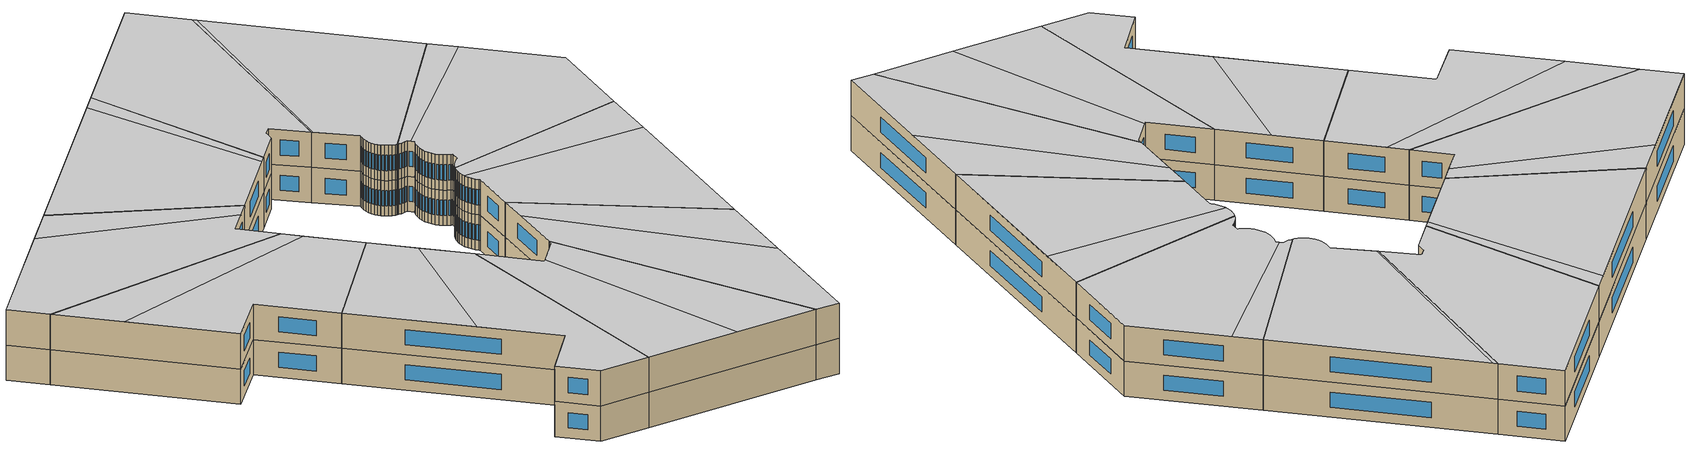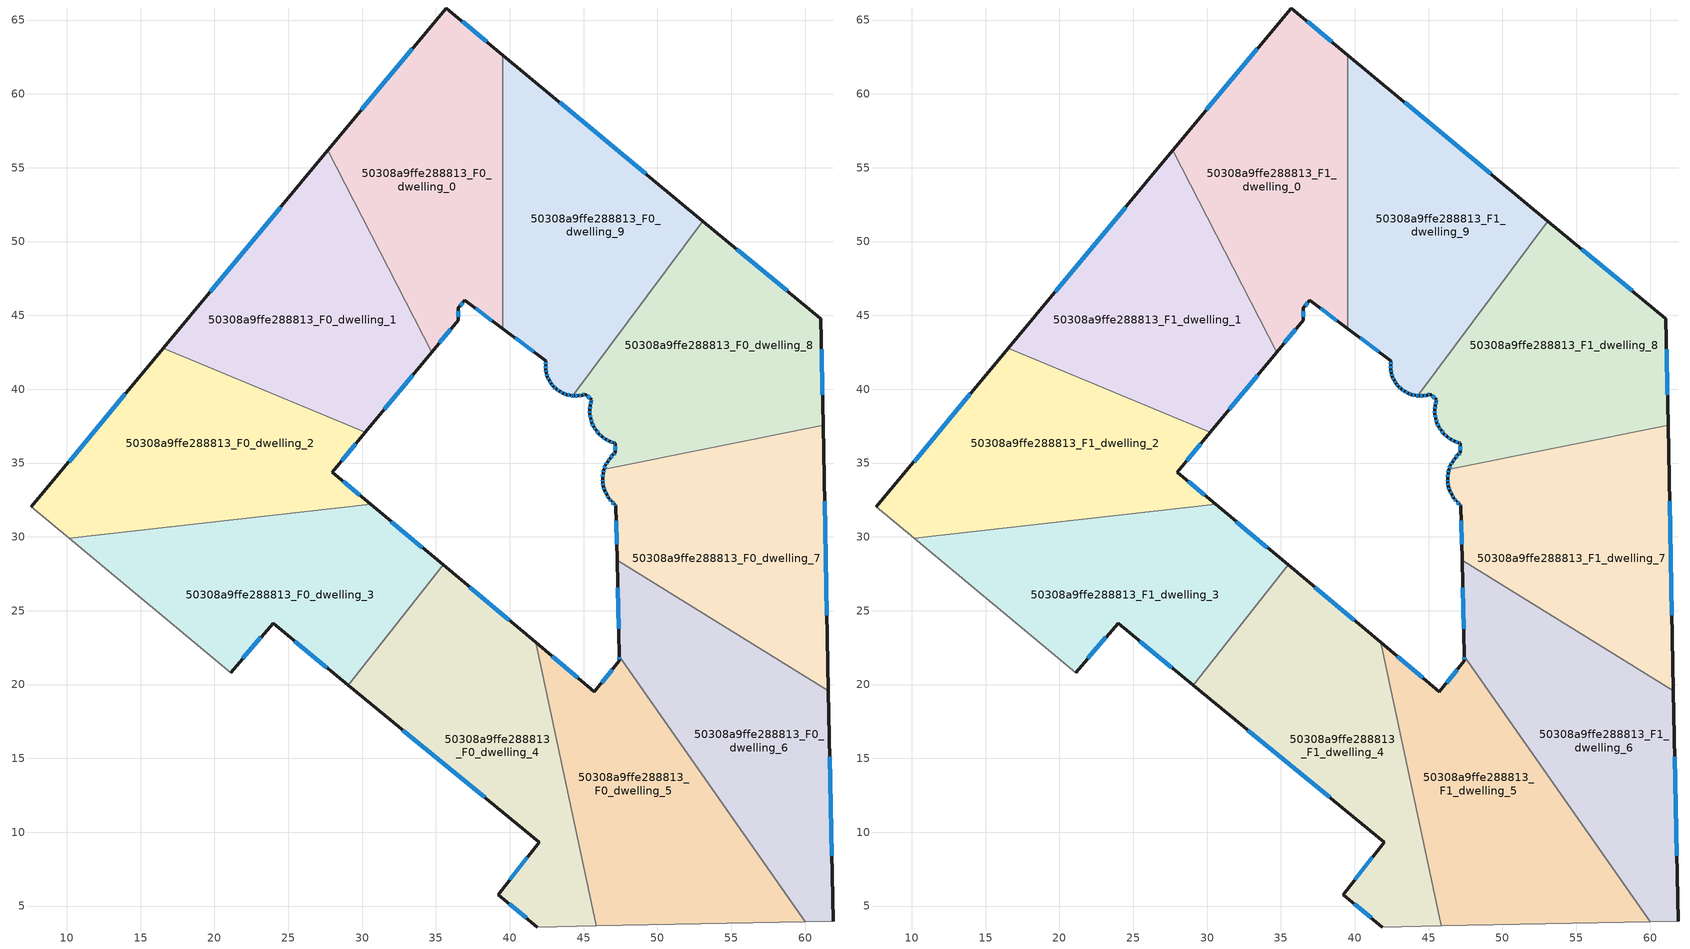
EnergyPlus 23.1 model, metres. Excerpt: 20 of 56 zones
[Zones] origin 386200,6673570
50308a9ffe288813_F0_dwelling_0
 floor ground (EU_floor_Construction): 39.52,62.63 39.52,44.11 36.95,46.01 36.52,45.5 36.52,44.68 34.72,42.51 27.67,56.17 35.68,65.82 z0
 wall outside (EU_wall_Construction): 34.72,42.51 36.52,44.68 36.52,45.5 36.95,46.01 39.52,44.11 / 39.52,62.63 35.68,65.82 27.67,56.17 z0:3
 wall to 50308a9ffe288813_F0_dwelling_1 (EU_wall_Construction): 27.67,56.17 34.72,42.51 z0:3
 wall to 50308a9ffe288813_F0_dwelling_9 (EU_wall_Construction): 39.52,44.11 39.52,62.63 z0:3
 window (EU_Window_Construction): 37.69,45.47 38.79,44.65 / 36.64,45.65 36.83,45.87 / 36.52,44.92 36.52,45.27 / 35.23,43.13 36,44.06 / 33.39,63.06 29.96,58.93 / 38.43,63.54 36.78,64.91 z0.86:2.14
50308a9ffe288813_F0_dwelling_1
 floor ground (EU_floor_Construction): 27.67,56.17 34.72,42.51 30.21,37.08 16.52,42.76 z0
 wall outside (EU_wall_Construction): 30.21,37.08 34.72,42.51 / 27.67,56.17 16.52,42.76 z0:3
 wall to 50308a9ffe288813_F0_dwelling_2 (EU_wall_Construction): 16.52,42.76 30.21,37.08 z0:3
 window (EU_Window_Construction): 31.5,38.63 33.43,40.96 / 24.48,52.34 19.71,46.59 z0.86:2.14
50308a9ffe288813_F0_dwelling_2
 floor ground (EU_floor_Construction): 30.21,37.08 27.98,34.38 30.58,32.21 10.16,29.91 7.61,32.03 16.52,42.76 z0
 wall outside (EU_wall_Construction): 30.58,32.21 27.98,34.38 30.21,37.08 / 16.52,42.76 7.61,32.03 z0:3
 wall to 50308a9ffe288813_F0_dwelling_3 (EU_wall_Construction): 10.16,29.91 30.58,32.21 z0:3
 wall adiabatic (EU_wall_Construction): 7.61,32.03 10.16,29.91 z0:3
 window (EU_Window_Construction): 28.62,35.15 29.57,36.31 / 29.84,32.83 28.72,33.76 / 13.97,39.69 10.15,35.1 z0.86:2.14
50308a9ffe288813_F0_dwelling_3
 floor ground (EU_floor_Construction): 35.49,28.1 29.06,19.96 23.97,24.15 21.11,20.82 10.16,29.91 30.58,32.21 z0
 wall outside (EU_wall_Construction): 35.49,28.1 30.58,32.21 / 21.11,20.82 23.97,24.15 29.06,19.96 z0:3
 wall adiabatic (EU_wall_Construction): 10.16,29.91 21.11,20.82 z0:3
 wall to 50308a9ffe288813_F0_dwelling_4 (EU_wall_Construction): 29.06,19.96 35.49,28.1 z0:3
 window (EU_Window_Construction): 34.08,29.27 31.98,31.03 / 25.42,22.95 27.61,21.15 / 21.93,21.77 23.15,23.19 z0.86:2.14
50308a9ffe288813_F0_dwelling_4
 floor ground (EU_floor_Construction): 41.75,22.86 45.87,3.66 41.86,3.58 39.22,5.78 41.98,9.31 29.06,19.96 35.49,28.1 z0
 wall outside (EU_wall_Construction): 29.06,19.96 41.98,9.31 39.22,5.78 41.86,3.58 / 41.75,22.86 35.49,28.1 z0:3
 wall to 50308a9ffe288813_F0_dwelling_5 (EU_wall_Construction): 45.87,3.66 41.75,22.86 z0:3
 wall adiabatic (EU_wall_Construction): 41.86,3.58 45.87,3.66 z0:3
 window (EU_Window_Construction): 41.19,8.31 40.01,6.79 / 32.75,16.92 38.29,12.35 / 39.96,24.36 37.27,26.6 / 39.97,5.15 41.11,4.21 z0.86:2.14
50308a9ffe288813_F0_dwelling_5
 floor ground (EU_floor_Construction): 47.41,21.93 59.99,3.92 45.87,3.66 41.75,22.86 45.73,19.52 47.41,21.62 z0
 wall outside (EU_wall_Construction): 47.41,21.93 47.41,21.62 45.73,19.52 41.75,22.86 z0:3
 wall to 50308a9ffe288813_F0_dwelling_6 (EU_wall_Construction): 59.99,3.92 47.41,21.93 z0:3
 wall adiabatic (EU_wall_Construction): 45.87,3.66 59.99,3.92 z0:3
 window (EU_Window_Construction): 44.6,20.48 42.89,21.91 / 46.93,21.02 46.21,20.12 / 47.41,21.84 47.41,21.71 z0.86:2.14
50308a9ffe288813_F0_dwelling_6
 floor ground (EU_floor_Construction): 61.58,19.57 61.9,3.96 59.99,3.92 47.41,21.93 47.26,28.43 z0
 wall outside (EU_wall_Construction): 47.26,28.43 47.41,21.93 / 61.9,3.96 61.58,19.57 z0:3
 wall to 50308a9ffe288813_F0_dwelling_7 (EU_wall_Construction): 61.58,19.57 47.26,28.43 z0:3
 wall adiabatic (EU_wall_Construction): 59.99,3.92 61.9,3.96 z0:3
 window (EU_Window_Construction): 47.3,26.57 47.37,23.79 / 61.8,8.42 61.67,15.11 z0.86:2.14
50308a9ffe288813_F0_dwelling_7
 floor ground (EU_floor_Construction): 61.21,37.55 61.58,19.57 47.26,28.43 47.18,32.14 47.1,32.2 46.89,32.4 46.71,32.62 46.55,32.87 46.43,33.14 46.34,33.42 46.3,33.7 46.29,33.91 46.29,34 46.31,34.29 46.38,34.57 46.39,34.59 z0
 wall outside (EU_wall_Construction): 46.39,34.59 46.38,34.57 46.31,34.29 46.29,34 46.29,33.91 46.3,33.7 46.34,33.42 46.43,33.14 46.55,32.87 46.71,32.62 46.89,32.4 47.1,32.2 47.18,32.14 47.26,28.43 / 61.58,19.57 61.21,37.55 z0:3
 wall to 50308a9ffe288813_F0_dwelling_8 (EU_wall_Construction): 61.21,37.55 46.39,34.59 z0:3
 window (EU_Window_Construction): 47.2,31.08 47.24,29.49 / 47.13,32.18 47.16,32.16 / 46.95,32.34 47.04,32.26 / 46.76,32.56 46.84,32.46 / 46.6,32.8 46.66,32.7 / 46.46,33.06 46.52,32.95 / 46.37,33.34 46.41,33.22 / 46.31,33.62 46.33,33.5 / 46.29,33.85 46.29,33.76 / 46.31,34.2 46.29,34.08 / 46.36,34.49 46.33,34.37 / 61.47,24.71 61.32,32.42 z0.86:2.14
50308a9ffe288813_F0_dwelling_8
 floor ground (EU_floor_Construction): 61.07,44.76 61.21,37.55 46.39,34.59 46.48,34.84 46.62,35.1 46.79,35.34 46.99,35.55 47.15,35.69 47.14,36.33 47.03,36.36 46.76,36.47 46.49,36.61 46.25,36.78 46.03,36.98 45.85,37.21 45.69,37.45 45.57,37.73 45.48,38.02 45.43,38.31 45.42,38.61 45.45,38.9 45.51,39.19 45.54,39.28 45.12,39.67 44.89,39.61 44.63,39.56 44.37,39.55 44.26,39.56 53.08,51.39 z0
 wall outside (EU_wall_Construction): 45.69,37.45 45.85,37.21 46.03,36.98 46.25,36.78 46.49,36.61 46.76,36.47 47.03,36.36 47.14,36.33 47.15,35.69 46.99,35.55 46.79,35.34 46.62,35.1 46.48,34.84 46.39,34.59 / 44.26,39.56 44.37,39.55 44.63,39.56 44.89,39.61 45.12,39.67 45.54,39.28 45.51,39.19 45.45,38.9 45.42,38.61 45.43,38.31 45.48,38.02 45.57,37.73 45.69,37.46 / 61.21,37.55 61.07,44.76 53.08,51.39 z0:3
 wall to 50308a9ffe288813_F0_dwelling_9 (EU_wall_Construction): 53.08,51.39 44.26,39.56 z0:3
 window (EU_Window_Construction): 46.45,34.77 46.41,34.66 / 46.58,35.03 46.52,34.92 / 46.74,35.27 46.67,35.17 / 46.93,35.49 46.84,35.4 / 47.1,35.65 47.03,35.59 / 47.14,36.15 47.15,35.87 / 47.06,36.35 47.11,36.34 / 46.84,36.44 46.95,36.39 / 46.57,36.57 46.68,36.51 / 46.32,36.73 46.42,36.66 / 46.1,36.92 46.19,36.84 / 45.9,37.14 45.98,37.05 / 45.74,37.38 45.8,37.28 / 45.6,37.65 45.65,37.54 / 45.5,37.93 45.54,37.81 / 45.44,38.23 45.46,38.1 / 45.42,38.52 45.43,38.39 / 45.44,38.82 45.43,38.69 / 45.5,39.11 45.47,38.98 / 45.53,39.25 45.52,39.21 / 45.24,39.56 45.42,39.39 / 44.96,39.62 45.06,39.65 / 44.71,39.57 44.82,39.59 / 44.45,39.55 44.56,39.56 / 44.29,39.56 44.34,39.56 / 58.79,46.65 55.36,49.49 / 61.17,39.61 61.11,42.7 z0.86:2.14
50308a9ffe288813_F0_dwelling_9
 floor ground (EU_floor_Construction): 53.08,51.39 44.26,39.56 44.11,39.58 43.85,39.64 43.61,39.73 43.37,39.85 43.16,40 43.13,40.03 42.97,40.18 42.8,40.39 42.66,40.61 42.55,40.85 42.47,41.1 42.43,41.36 42.42,41.62 42.45,41.89 42.45,41.93 39.52,44.11 39.52,62.63 z0
 wall outside (EU_wall_Construction): 39.52,44.11 42.45,41.93 42.45,41.89 42.42,41.62 42.43,41.36 42.47,41.1 42.55,40.85 42.66,40.61 42.8,40.39 42.97,40.18 43.13,40.03 43.16,40 43.37,39.85 43.61,39.73 43.85,39.64 44.11,39.58 44.26,39.56 / 53.08,51.39 39.52,62.63 z0:3
 window (EU_Window_Construction): 44.15,39.57 44.22,39.57 / 43.93,39.62 44.04,39.59 / 43.68,39.7 43.78,39.66 / 43.44,39.82 43.54,39.76 / 43.22,39.96 43.31,39.9 / 43.01,40.14 43.09,40.07 / 42.85,40.33 42.92,40.24 / 42.7,40.55 42.76,40.45 / 42.58,40.78 42.63,40.68 / 42.49,41.03 42.53,40.92 / 42.44,41.29 42.46,41.18 / 42.42,41.55 42.43,41.44 / 42.44,41.81 42.43,41.7 / 40.36,43.48 41.62,42.55 / 49.21,54.6 43.4,59.42 z0.86:2.14
50308a9ffe288813_F1_dwelling_0
 floor to 50308a9ffe288813_F0_dwelling_0 (EU_floor_Construction): 39.52,62.63 39.52,44.11 36.95,46.01 36.52,45.5 36.52,44.68 34.72,42.51 27.67,56.17 35.68,65.82 z3
 wall outside (EU_wall_Construction): 34.72,42.51 36.52,44.68 36.52,45.5 36.95,46.01 39.52,44.11 / 39.52,62.63 35.68,65.82 27.67,56.17 z3:6
 wall to 50308a9ffe288813_F1_dwelling_1 (EU_wall_Construction): 27.67,56.17 34.72,42.51 z3:6
 wall to 50308a9ffe288813_F1_dwelling_9 (EU_wall_Construction): 39.52,44.11 39.52,62.63 z3:6
 window (EU_Window_Construction): 37.69,45.47 38.79,44.65 / 36.64,45.65 36.83,45.87 / 36.52,44.92 36.52,45.27 / 35.23,43.13 36,44.06 / 33.39,63.06 29.96,58.93 / 38.43,63.54 36.78,64.91 z3.86:5.14
 ceiling to 50308a9ffe288813_F2_dwelling_2 (EU_floor_Construction): 39.52,44.11 39.52,62.63 35.68,65.82 27.67,56.17 34.72,42.51 36.52,44.68 36.52,45.5 36.95,46.01 z6
50308a9ffe288813_F1_dwelling_1
 floor to 50308a9ffe288813_F0_dwelling_1 (EU_floor_Construction): 27.67,56.17 34.72,42.51 30.21,37.08 16.52,42.76 z3
 wall outside (EU_wall_Construction): 30.21,37.08 34.72,42.51 / 27.67,56.17 16.52,42.76 z3:6
 wall to 50308a9ffe288813_F1_dwelling_2 (EU_wall_Construction): 16.52,42.76 30.21,37.08 z3:6
 window (EU_Window_Construction): 31.5,38.63 33.43,40.96 / 24.48,52.34 19.71,46.59 z3.86:5.14
 ceiling to 50308a9ffe288813_F2_dwelling_3 (EU_floor_Construction): 30.21,37.08 34.33,42.04 26.69,55 16.52,42.76 z6
 ceiling to 50308a9ffe288813_F2_dwelling_2 (EU_floor_Construction): 34.33,42.04 34.72,42.51 27.67,56.17 26.69,55 z6
50308a9ffe288813_F1_dwelling_2
 floor to 50308a9ffe288813_F0_dwelling_2 (EU_floor_Construction): 30.21,37.08 27.98,34.38 30.58,32.21 10.16,29.91 7.61,32.03 16.52,42.76 z3
 wall outside (EU_wall_Construction): 30.58,32.21 27.98,34.38 30.21,37.08 / 16.52,42.76 7.61,32.03 z3:6
 wall to 50308a9ffe288813_F1_dwelling_3 (EU_wall_Construction): 10.16,29.91 30.58,32.21 z3:6
 wall adiabatic (EU_wall_Construction): 7.61,32.03 10.16,29.91 z3:6
 window (EU_Window_Construction): 28.62,35.15 29.57,36.31 / 29.84,32.83 28.72,33.76 / 13.97,39.69 10.15,35.1 z3.86:5.14
 ceiling to 50308a9ffe288813_F2_dwelling_4 (EU_floor_Construction): 30.58,32.21 27.98,34.38 29.32,36 14.31,40.09 7.61,32.03 10.16,29.91 z6
 ceiling to 50308a9ffe288813_F2_dwelling_3 (EU_floor_Construction): 29.32,36 30.21,37.08 16.52,42.76 14.31,40.09 z6
50308a9ffe288813_F1_dwelling_3
 floor to 50308a9ffe288813_F0_dwelling_3 (EU_floor_Construction): 35.49,28.1 29.06,19.96 23.97,24.15 21.11,20.82 10.16,29.91 30.58,32.21 z3
 wall outside (EU_wall_Construction): 35.49,28.1 30.58,32.21 / 21.11,20.82 23.97,24.15 29.06,19.96 z3:6
 wall adiabatic (EU_wall_Construction): 10.16,29.91 21.11,20.82 z3:6
 wall to 50308a9ffe288813_F1_dwelling_4 (EU_wall_Construction): 29.06,19.96 35.49,28.1 z3:6
 window (EU_Window_Construction): 34.08,29.27 31.98,31.03 / 25.42,22.95 27.61,21.15 / 21.93,21.77 23.15,23.19 z3.86:5.14
 ceiling to 50308a9ffe288813_F2_dwelling_5 (EU_floor_Construction): 29.06,19.96 35.49,28.1 31.87,31.12 14.44,26.36 21.11,20.82 23.97,24.15 z6
 ceiling to 50308a9ffe288813_F2_dwelling_4 (EU_floor_Construction): 31.87,31.12 30.58,32.21 10.16,29.91 14.44,26.36 z6
50308a9ffe288813_F1_dwelling_4
 floor to 50308a9ffe288813_F0_dwelling_4 (EU_floor_Construction): 41.75,22.86 45.87,3.66 41.86,3.58 39.22,5.78 41.98,9.31 29.06,19.96 35.49,28.1 z3
 wall outside (EU_wall_Construction): 29.06,19.96 41.98,9.31 39.22,5.78 41.86,3.58 / 41.75,22.86 35.49,28.1 z3:6
 wall to 50308a9ffe288813_F1_dwelling_5 (EU_wall_Construction): 45.87,3.66 41.75,22.86 z3:6
 wall adiabatic (EU_wall_Construction): 41.86,3.58 45.87,3.66 z3:6
 window (EU_Window_Construction): 41.19,8.31 40.01,6.79 / 32.75,16.92 38.29,12.35 / 39.96,24.36 37.27,26.6 / 39.97,5.15 41.11,4.21 z3.86:5.14
 ceiling to 50308a9ffe288813_F2_dwelling_6 (EU_floor_Construction): 45.87,3.66 41.75,22.86 38.51,25.57 36.91,13.5 41.98,9.31 39.22,5.78 41.86,3.58 z6
 ceiling to 50308a9ffe288813_F2_dwelling_5 (EU_floor_Construction): 36.91,13.5 38.51,25.57 35.49,28.1 29.06,19.96 z6
50308a9ffe288813_F1_dwelling_5
 floor to 50308a9ffe288813_F0_dwelling_5 (EU_floor_Construction): 47.41,21.93 59.99,3.92 45.87,3.66 41.75,22.86 45.73,19.52 47.41,21.62 z3
 wall outside (EU_wall_Construction): 47.41,21.93 47.41,21.62 45.73,19.52 41.75,22.86 z3:6
 wall to 50308a9ffe288813_F1_dwelling_6 (EU_wall_Construction): 59.99,3.92 47.41,21.93 z3:6
 wall adiabatic (EU_wall_Construction): 45.87,3.66 59.99,3.92 z3:6
 window (EU_Window_Construction): 44.6,20.48 42.89,21.91 / 46.93,21.02 46.21,20.12 / 47.41,21.84 47.41,21.71 z3.86:5.14
 ceiling to 50308a9ffe288813_F2_dwelling_7 (EU_floor_Construction): 59.99,3.92 47.41,21.93 47.41,21.62 45.87,19.69 53.33,3.8 z6
 ceiling to 50308a9ffe288813_F2_dwelling_6 (EU_floor_Construction): 53.33,3.8 45.87,19.69 45.73,19.52 41.75,22.86 45.87,3.66 z6
50308a9ffe288813_F1_dwelling_6
 floor to 50308a9ffe288813_F0_dwelling_6 (EU_floor_Construction): 61.58,19.57 61.9,3.96 59.99,3.92 47.41,21.93 47.26,28.43 z3
 wall outside (EU_wall_Construction): 47.26,28.43 47.41,21.93 / 61.9,3.96 61.58,19.57 z3:6
 wall to 50308a9ffe288813_F1_dwelling_7 (EU_wall_Construction): 61.58,19.57 47.26,28.43 z3:6
 wall adiabatic (EU_wall_Construction): 59.99,3.92 61.9,3.96 z3:6
 window (EU_Window_Construction): 47.3,26.57 47.37,23.79 / 61.8,8.42 61.67,15.11 z3.86:5.14
 ceiling to 50308a9ffe288813_F2_dwelling_8 (EU_floor_Construction): 61.71,13.09 61.58,19.57 47.26,28.43 47.31,26.15 z6
 ceiling to 50308a9ffe288813_F2_dwelling_7 (EU_floor_Construction): 61.9,3.96 61.71,13.09 47.31,26.15 47.41,21.93 59.99,3.92 z6
50308a9ffe288813_F1_dwelling_7
 floor to 50308a9ffe288813_F0_dwelling_7 (EU_floor_Construction): 61.21,37.55 61.58,19.57 47.26,28.43 47.18,32.14 47.1,32.2 46.89,32.4 46.71,32.62 46.55,32.87 46.43,33.14 46.34,33.42 46.3,33.7 46.29,33.91 46.29,34 46.31,34.29 46.38,34.57 46.39,34.59 z3
 wall outside (EU_wall_Construction): 46.39,34.59 46.38,34.57 46.31,34.29 46.29,34 46.29,33.91 46.3,33.7 46.34,33.42 46.43,33.14 46.55,32.87 46.71,32.62 46.89,32.4 47.1,32.2 47.18,32.14 47.26,28.43 / 61.58,19.57 61.21,37.55 z3:6
 wall to 50308a9ffe288813_F1_dwelling_8 (EU_wall_Construction): 61.21,37.55 46.39,34.59 z3:6
 window (EU_Window_Construction): 47.2,31.08 47.24,29.49 / 47.13,32.18 47.16,32.16 / 46.95,32.34 47.04,32.26 / 46.76,32.56 46.84,32.46 / 46.6,32.8 46.66,32.7 / 46.46,33.06 46.52,32.95 / 46.37,33.34 46.41,33.22 / 46.31,33.62 46.33,33.5 / 46.29,33.85 46.29,33.76 / 46.31,34.2 46.29,34.08 / 46.36,34.49 46.33,34.37 / 61.47,24.71 61.32,32.42 z3.86:5.14
 ceiling to 50308a9ffe288813_F2_dwelling_8 (EU_floor_Construction): 61.58,19.57 61.3,33.21 46.41,33.21 46.43,33.14 46.55,32.87 46.71,32.62 46.89,32.4 47.1,32.2 47.18,32.14 47.26,28.43 z6
 ceiling to 50308a9ffe288813_F2_dwelling_0 (EU_floor_Construction): 61.3,33.21 61.21,37.55 46.39,34.59 46.38,34.57 46.31,34.29 46.29,34 46.29,33.91 46.3,33.7 46.34,33.42 46.41,33.21 z6
50308a9ffe288813_F1_dwelling_8
 floor to 50308a9ffe288813_F0_dwelling_8 (EU_floor_Construction): 61.07,44.76 61.21,37.55 46.39,34.59 46.48,34.84 46.62,35.1 46.79,35.34 46.99,35.55 47.15,35.69 47.14,36.33 47.03,36.36 46.76,36.47 46.49,36.61 46.25,36.78 46.03,36.98 45.85,37.21 45.69,37.45 45.57,37.73 45.48,38.02 45.43,38.31 45.42,38.61 45.45,38.9 45.51,39.19 45.54,39.28 45.12,39.67 44.89,39.61 44.63,39.56 44.37,39.55 44.26,39.56 53.08,51.39 z3
 wall outside (EU_wall_Construction): 45.69,37.45 45.85,37.21 46.03,36.98 46.25,36.78 46.49,36.61 46.76,36.47 47.03,36.36 47.14,36.33 47.15,35.69 46.99,35.55 46.79,35.34 46.62,35.1 46.48,34.84 46.39,34.59 / 44.26,39.56 44.37,39.55 44.63,39.56 44.89,39.61 45.12,39.67 45.54,39.28 45.51,39.19 45.45,38.9 45.42,38.61 45.43,38.31 45.48,38.02 45.57,37.73 45.69,37.46 / 61.21,37.55 61.07,44.76 53.08,51.39 z3:6
 wall to 50308a9ffe288813_F1_dwelling_9 (EU_wall_Construction): 53.08,51.39 44.26,39.56 z3:6
 window (EU_Window_Construction): 46.45,34.77 46.41,34.66 / 46.58,35.03 46.52,34.92 / 46.74,35.27 46.67,35.17 / 46.93,35.49 46.84,35.4 / 47.1,35.65 47.03,35.59 / 47.14,36.15 47.15,35.87 / 47.06,36.35 47.11,36.34 / 46.84,36.44 46.95,36.39 / 46.57,36.57 46.68,36.51 / 46.32,36.73 46.42,36.66 / 46.1,36.92 46.19,36.84 / 45.9,37.14 45.98,37.05 / 45.74,37.38 45.8,37.28 / 45.6,37.65 45.65,37.54 / 45.5,37.93 45.54,37.81 / 45.44,38.23 45.46,38.1 / 45.42,38.52 45.43,38.39 / 45.44,38.82 45.43,38.69 / 45.5,39.11 45.47,38.98 / 45.53,39.25 45.52,39.21 / 45.24,39.56 45.42,39.39 / 44.96,39.62 45.06,39.65 / 44.71,39.57 44.82,39.59 / 44.45,39.55 44.56,39.56 / 44.29,39.56 44.34,39.56 / 58.79,46.65 55.36,49.49 / 61.17,39.61 61.11,42.7 z3.86:5.14
 ceiling to 50308a9ffe288813_F2_dwelling_0 (EU_floor_Construction): 61.21,37.55 61.07,44.76 54.91,49.87 45.32,39.49 45.54,39.28 45.51,39.19 45.45,38.9 45.42,38.61 45.43,38.31 45.48,38.02 45.57,37.73 45.69,37.46 45.85,37.21 46.03,36.98 46.25,36.78 46.49,36.61 46.76,36.47 47.03,36.36 47.14,36.33 47.15,35.69 46.99,35.55 46.79,35.34 46.62,35.1 46.48,34.84 46.39,34.59 z6
 ceiling to 50308a9ffe288813_F2_dwelling_1 (EU_floor_Construction): 45.32,39.49 54.91,49.87 53.08,51.39 44.26,39.56 44.37,39.55 44.63,39.56 44.89,39.61 45.12,39.67 z6
50308a9ffe288813_F1_dwelling_9
 floor to 50308a9ffe288813_F0_dwelling_9 (EU_floor_Construction): 53.08,51.39 44.26,39.56 44.11,39.58 43.85,39.64 43.61,39.73 43.37,39.85 43.16,40 43.13,40.03 42.97,40.18 42.8,40.39 42.66,40.61 42.55,40.85 42.47,41.1 42.43,41.36 42.42,41.62 42.45,41.89 42.45,41.93 39.52,44.11 39.52,62.63 z3
 wall outside (EU_wall_Construction): 39.52,44.11 42.45,41.93 42.45,41.89 42.42,41.62 42.43,41.36 42.47,41.1 42.55,40.85 42.66,40.61 42.8,40.39 42.97,40.18 43.13,40.03 43.16,40 43.37,39.85 43.61,39.73 43.85,39.64 44.11,39.58 44.26,39.56 / 53.08,51.39 39.52,62.63 z3:6
 window (EU_Window_Construction): 44.15,39.57 44.22,39.57 / 43.93,39.62 44.04,39.59 / 43.68,39.7 43.78,39.66 / 43.44,39.82 43.54,39.76 / 43.22,39.96 43.31,39.9 / 43.01,40.14 43.09,40.07 / 42.85,40.33 42.92,40.24 / 42.7,40.55 42.76,40.45 / 42.58,40.78 42.63,40.68 / 42.49,41.03 42.53,40.92 / 42.44,41.29 42.46,41.18 / 42.42,41.55 42.43,41.44 / 42.44,41.81 42.43,41.7 / 40.36,43.48 41.62,42.55 / 49.21,54.6 43.4,59.42 z3.86:5.14
 ceiling to 50308a9ffe288813_F2_dwelling_1 (EU_floor_Construction): 44.26,39.56 53.08,51.39 39.85,62.36 39.64,44.02 42.45,41.93 42.45,41.89 42.42,41.62 42.43,41.36 42.47,41.1 42.55,40.85 42.66,40.61 42.8,40.39 42.97,40.18 43.13,40.03 43.16,40 43.37,39.85 43.61,39.73 43.85,39.64 44.11,39.58 z6
 ceiling to 50308a9ffe288813_F2_dwelling_2 (EU_floor_Construction): 39.64,44.02 39.85,62.36 39.52,62.63 39.52,44.11 z6
[Building]
EU S2 Campaign: North Axis=0; Terrain=City; Solar Distribution=FullExterior
[Site:Location]
Helsinki-Vantaa.AP: Latitude=60.317; Longitude=24.963; Time Zone=2; Elevation=54.6
[SizingPeriod:WeatherFileDays]
AnnualSizingPeriod: Begin Month=1; Begin Day of Month=1; End Month=12; End Day of Month=31; Day of Week for Start Day=Monday; Use Weather File Daylight Saving Period=No; Use Weather File Rain and Snow Indicators=No
[MATERIAL]
EU_InternalMass_Material: Roughness=MediumRough; Thickness=0.1; Conductivity=1; Density=1800; Specific Heat=900; Thermal Absorptance=0.9; Solar Absorptance=0.7; Visible Absorptance=0.7
[MATERIAL:NOMASS] Roughness=MediumRough; Thermal Absorptance=0.9; Solar Absorptance=0.7; Visible Absorptance=0.7
Name | Thermal Resistance
EU_wall_NoMass | 1.10183
EU_floor_NoMass | 1.70606
[WINDOWMATERIAL:SIMPLEGLAZINGSYSTEM]
EU_Window_SimpleGlazing: UFactor=3.11035; Solar Heat Gain Coefficient=0.8; Visible Transmittance=0.8
[CONSTRUCTION]
EU_wall_Construction: EU_wall_NoMass
EU_floor_Construction: EU_floor_NoMass
EU_Window_Construction: EU_Window_SimpleGlazing
EU_InternalMass_Construction: EU_InternalMass_Material
[ZONE] Type=1; Multiplier=1; Ceiling Height=autocalculate; Floor Area=autocalculate; Part of Total Floor Area=Yes
Name | Volume
50308a9ffe288813_F0_dwelling_0; 50308a9ffe288813_F1_dwelling_0 | 520.307
50308a9ffe288813_F0_dwelling_1; 50308a9ffe288813_F1_dwelling_1 | 520.276
50308a9ffe288813_F0_dwelling_2; 50308a9ffe288813_F1_dwelling_2 | 520.288
50308a9ffe288813_F0_dwelling_3; 50308a9ffe288813_F1_dwelling_3 | 520.318
50308a9ffe288813_F0_dwelling_4; 50308a9ffe288813_F1_dwelling_4 | 520.249
50308a9ffe288813_F0_dwelling_5; 50308a9ffe288813_F1_dwelling_5 | 520.293
50308a9ffe288813_F0_dwelling_6; 50308a9ffe288813_F1_dwelling_6 | 520.292
50308a9ffe288813_F0_dwelling_7; 50308a9ffe288813_F1_dwelling_7 | 520.291
50308a9ffe288813_F0_dwelling_8; 50308a9ffe288813_F1_dwelling_8 | 520.289
50308a9ffe288813_F0_dwelling_9; 50308a9ffe288813_F1_dwelling_9 | 520.31
[INTERNALMASS] Construction=EU_InternalMass_Construction
Name | Zone or ZoneList | Surface Area
50308a9ffe288813_F0_dwelling_0_EU_InternalMass | 50308a9ffe288813_F0_dwelling_0 | 173.436
50308a9ffe288813_F0_dwelling_1_EU_InternalMass | 50308a9ffe288813_F0_dwelling_1 | 173.425
50308a9ffe288813_F0_dwelling_2_EU_InternalMass | 50308a9ffe288813_F0_dwelling_2 | 173.429
50308a9ffe288813_F0_dwelling_3_EU_InternalMass | 50308a9ffe288813_F0_dwelling_3 | 173.439
50308a9ffe288813_F0_dwelling_4_EU_InternalMass | 50308a9ffe288813_F0_dwelling_4 | 173.416
50308a9ffe288813_F0_dwelling_5_EU_InternalMass | 50308a9ffe288813_F0_dwelling_5 | 173.431
50308a9ffe288813_F0_dwelling_6_EU_InternalMass | 50308a9ffe288813_F0_dwelling_6 | 173.431
50308a9ffe288813_F0_dwelling_7_EU_InternalMass | 50308a9ffe288813_F0_dwelling_7 | 173.43
50308a9ffe288813_F0_dwelling_8_EU_InternalMass | 50308a9ffe288813_F0_dwelling_8 | 173.43
50308a9ffe288813_F0_dwelling_9_EU_InternalMass | 50308a9ffe288813_F0_dwelling_9 | 173.437
50308a9ffe288813_F1_dwelling_0_EU_InternalMass | 50308a9ffe288813_F1_dwelling_0 | 173.436
50308a9ffe288813_F1_dwelling_1_EU_InternalMass | 50308a9ffe288813_F1_dwelling_1 | 173.425
50308a9ffe288813_F1_dwelling_2_EU_InternalMass | 50308a9ffe288813_F1_dwelling_2 | 173.429
50308a9ffe288813_F1_dwelling_3_EU_InternalMass | 50308a9ffe288813_F1_dwelling_3 | 173.439
50308a9ffe288813_F1_dwelling_4_EU_InternalMass | 50308a9ffe288813_F1_dwelling_4 | 173.416
50308a9ffe288813_F1_dwelling_5_EU_InternalMass | 50308a9ffe288813_F1_dwelling_5 | 173.431
50308a9ffe288813_F1_dwelling_6_EU_InternalMass | 50308a9ffe288813_F1_dwelling_6 | 173.431
50308a9ffe288813_F1_dwelling_7_EU_InternalMass | 50308a9ffe288813_F1_dwelling_7 | 173.43
50308a9ffe288813_F1_dwelling_8_EU_InternalMass | 50308a9ffe288813_F1_dwelling_8 | 173.43
50308a9ffe288813_F1_dwelling_9_EU_InternalMass | 50308a9ffe288813_F1_dwelling_9 | 173.437
[OTHEREQUIPMENT] Fuel Type=Electricity; Design Level Calculation Method=Watts/Area; Power per Zone Floor Area=1; Fraction Latent=0; Fraction Radiant=0; Fraction Lost=0; Carbon Dioxide Generation Rate=0; EndUse Subcategory=EU_Step8_InternalGains
Name | Zone or ZoneList or Space or SpaceList | Schedule
EU_Step8_InternalGain_50308a9ffe288813_F0_dwelling_0_f000 | 50308a9ffe288813_F0_dwelling_0 | EU_Step8_GainSchedule_50308a9ffe288813_F0_dwelling_0_f000
EU_Step8_InternalGain_50308a9ffe288813_F0_dwelling_1_f000 | 50308a9ffe288813_F0_dwelling_1 | EU_Step8_GainSchedule_50308a9ffe288813_F0_dwelling_1_f000
EU_Step8_InternalGain_50308a9ffe288813_F0_dwelling_2_f000 | 50308a9ffe288813_F0_dwelling_2 | EU_Step8_GainSchedule_50308a9ffe288813_F0_dwelling_2_f000
EU_Step8_InternalGain_50308a9ffe288813_F0_dwelling_3_f000 | 50308a9ffe288813_F0_dwelling_3 | EU_Step8_GainSchedule_50308a9ffe288813_F0_dwelling_3_f000
EU_Step8_InternalGain_50308a9ffe288813_F0_dwelling_4_f000 | 50308a9ffe288813_F0_dwelling_4 | EU_Step8_GainSchedule_50308a9ffe288813_F0_dwelling_4_f000
EU_Step8_InternalGain_50308a9ffe288813_F0_dwelling_5_f000 | 50308a9ffe288813_F0_dwelling_5 | EU_Step8_GainSchedule_50308a9ffe288813_F0_dwelling_5_f000
EU_Step8_InternalGain_50308a9ffe288813_F0_dwelling_6_f000 | 50308a9ffe288813_F0_dwelling_6 | EU_Step8_GainSchedule_50308a9ffe288813_F0_dwelling_6_f000
EU_Step8_InternalGain_50308a9ffe288813_F0_dwelling_7_f000 | 50308a9ffe288813_F0_dwelling_7 | EU_Step8_GainSchedule_50308a9ffe288813_F0_dwelling_7_f000
EU_Step8_InternalGain_50308a9ffe288813_F0_dwelling_8_f000 | 50308a9ffe288813_F0_dwelling_8 | EU_Step8_GainSchedule_50308a9ffe288813_F0_dwelling_8_f000
EU_Step8_InternalGain_50308a9ffe288813_F0_dwelling_9_f000 | 50308a9ffe288813_F0_dwelling_9 | EU_Step8_GainSchedule_50308a9ffe288813_F0_dwelling_9_f000
EU_Step8_InternalGain_50308a9ffe288813_F1_dwelling_0_f000 | 50308a9ffe288813_F1_dwelling_0 | EU_Step8_GainSchedule_50308a9ffe288813_F1_dwelling_0_f000
EU_Step8_InternalGain_50308a9ffe288813_F1_dwelling_1_f000 | 50308a9ffe288813_F1_dwelling_1 | EU_Step8_GainSchedule_50308a9ffe288813_F1_dwelling_1_f000
EU_Step8_InternalGain_50308a9ffe288813_F1_dwelling_2_f000 | 50308a9ffe288813_F1_dwelling_2 | EU_Step8_GainSchedule_50308a9ffe288813_F1_dwelling_2_f000
EU_Step8_InternalGain_50308a9ffe288813_F1_dwelling_3_f000 | 50308a9ffe288813_F1_dwelling_3 | EU_Step8_GainSchedule_50308a9ffe288813_F1_dwelling_3_f000
EU_Step8_InternalGain_50308a9ffe288813_F1_dwelling_4_f000 | 50308a9ffe288813_F1_dwelling_4 | EU_Step8_GainSchedule_50308a9ffe288813_F1_dwelling_4_f000
EU_Step8_InternalGain_50308a9ffe288813_F1_dwelling_5_f000 | 50308a9ffe288813_F1_dwelling_5 | EU_Step8_GainSchedule_50308a9ffe288813_F1_dwelling_5_f000
EU_Step8_InternalGain_50308a9ffe288813_F1_dwelling_6_f000 | 50308a9ffe288813_F1_dwelling_6 | EU_Step8_GainSchedule_50308a9ffe288813_F1_dwelling_6_f000
EU_Step8_InternalGain_50308a9ffe288813_F1_dwelling_7_f000 | 50308a9ffe288813_F1_dwelling_7 | EU_Step8_GainSchedule_50308a9ffe288813_F1_dwelling_7_f000
EU_Step8_InternalGain_50308a9ffe288813_F1_dwelling_8_f000 | 50308a9ffe288813_F1_dwelling_8 | EU_Step8_GainSchedule_50308a9ffe288813_F1_dwelling_8_f000
EU_Step8_InternalGain_50308a9ffe288813_F1_dwelling_9_f000 | 50308a9ffe288813_F1_dwelling_9 | EU_Step8_GainSchedule_50308a9ffe288813_F1_dwelling_9_f000
[ZONEVENTILATION:DESIGNFLOWRATE] Schedule=EU_AlwaysOn; Design Flow Rate Calculation Method=AirChanges/Hour; Air Changes per Hour=0.756316; Ventilation Type=Natural; Fan Pressure Rise=0; Fan Total Efficiency=1; Constant Term Coefficient=1; Temperature Term Coefficient=0; Velocity Term Coefficient=0; Velocity Squared Term Coefficient=0; Minimum Indoor Temperature=-100; Maximum Indoor Temperature=100; Delta Temperature=-100; Minimum Outdoor Temperature=-100; Maximum Outdoor Temperature=100; Maximum Wind Speed=40
Name | Zone or ZoneList or Space or SpaceList
EU_ConstantAir_50308a9ffe288813_F0_dwelling_0 | 50308a9ffe288813_F0_dwelling_0
EU_ConstantAir_50308a9ffe288813_F0_dwelling_1 | 50308a9ffe288813_F0_dwelling_1
EU_ConstantAir_50308a9ffe288813_F0_dwelling_2 | 50308a9ffe288813_F0_dwelling_2
EU_ConstantAir_50308a9ffe288813_F0_dwelling_3 | 50308a9ffe288813_F0_dwelling_3
EU_ConstantAir_50308a9ffe288813_F0_dwelling_4 | 50308a9ffe288813_F0_dwelling_4
EU_ConstantAir_50308a9ffe288813_F0_dwelling_5 | 50308a9ffe288813_F0_dwelling_5
EU_ConstantAir_50308a9ffe288813_F0_dwelling_6 | 50308a9ffe288813_F0_dwelling_6
EU_ConstantAir_50308a9ffe288813_F0_dwelling_7 | 50308a9ffe288813_F0_dwelling_7
EU_ConstantAir_50308a9ffe288813_F0_dwelling_8 | 50308a9ffe288813_F0_dwelling_8
EU_ConstantAir_50308a9ffe288813_F0_dwelling_9 | 50308a9ffe288813_F0_dwelling_9
EU_ConstantAir_50308a9ffe288813_F1_dwelling_0 | 50308a9ffe288813_F1_dwelling_0
EU_ConstantAir_50308a9ffe288813_F1_dwelling_1 | 50308a9ffe288813_F1_dwelling_1
EU_ConstantAir_50308a9ffe288813_F1_dwelling_2 | 50308a9ffe288813_F1_dwelling_2
EU_ConstantAir_50308a9ffe288813_F1_dwelling_3 | 50308a9ffe288813_F1_dwelling_3
EU_ConstantAir_50308a9ffe288813_F1_dwelling_4 | 50308a9ffe288813_F1_dwelling_4
EU_ConstantAir_50308a9ffe288813_F1_dwelling_5 | 50308a9ffe288813_F1_dwelling_5
EU_ConstantAir_50308a9ffe288813_F1_dwelling_6 | 50308a9ffe288813_F1_dwelling_6
EU_ConstantAir_50308a9ffe288813_F1_dwelling_7 | 50308a9ffe288813_F1_dwelling_7
EU_ConstantAir_50308a9ffe288813_F1_dwelling_8 | 50308a9ffe288813_F1_dwelling_8
EU_ConstantAir_50308a9ffe288813_F1_dwelling_9 | 50308a9ffe288813_F1_dwelling_9
[HVACTEMPLATE:THERMOSTAT] Constant Heating Setpoint=20; Constant Cooling Setpoint=50
EU_HeatOnly_50308a9ffe288813_F0_dwelling_0; EU_HeatOnly_50308a9ffe288813_F0_dwelling_1; EU_HeatOnly_50308a9ffe288813_F0_dwelling_2; EU_HeatOnly_50308a9ffe288813_F0_dwelling_3; EU_HeatOnly_50308a9ffe288813_F0_dwelling_4; EU_HeatOnly_50308a9ffe288813_F0_dwelling_5; EU_HeatOnly_50308a9ffe288813_F0_dwelling_6; EU_HeatOnly_50308a9ffe288813_F0_dwelling_7; EU_HeatOnly_50308a9ffe288813_F0_dwelling_8; EU_HeatOnly_50308a9ffe288813_F0_dwelling_9; EU_HeatOnly_50308a9ffe288813_F1_dwelling_0; EU_HeatOnly_50308a9ffe288813_F1_dwelling_1; EU_HeatOnly_50308a9ffe288813_F1_dwelling_2; EU_HeatOnly_50308a9ffe288813_F1_dwelling_3; EU_HeatOnly_50308a9ffe288813_F1_dwelling_4; EU_HeatOnly_50308a9ffe288813_F1_dwelling_5; EU_HeatOnly_50308a9ffe288813_F1_dwelling_6; EU_HeatOnly_50308a9ffe288813_F1_dwelling_7; EU_HeatOnly_50308a9ffe288813_F1_dwelling_8; EU_HeatOnly_50308a9ffe288813_F1_dwelling_9; EU_HeatOnly_50308a9ffe288813_F2_dwelling_0; EU_HeatOnly_50308a9ffe288813_F2_dwelling_1; EU_HeatOnly_50308a9ffe288813_F2_dwelling_2; EU_HeatOnly_50308a9ffe288813_F2_dwelling_3; EU_HeatOnly_50308a9ffe288813_F2_dwelling_4; EU_HeatOnly_50308a9ffe288813_F2_dwelling_5; EU_HeatOnly_50308a9ffe288813_F2_dwelling_6; EU_HeatOnly_50308a9ffe288813_F2_dwelling_7; EU_HeatOnly_50308a9ffe288813_F2_dwelling_8; EU_HeatOnly_50308a9ffe288813_F3_dwelling_0; EU_HeatOnly_50308a9ffe288813_F3_dwelling_1; EU_HeatOnly_50308a9ffe288813_F3_dwelling_2; EU_HeatOnly_50308a9ffe288813_F3_dwelling_3; EU_HeatOnly_50308a9ffe288813_F3_dwelling_4; EU_HeatOnly_50308a9ffe288813_F3_dwelling_5; EU_HeatOnly_50308a9ffe288813_F3_dwelling_6; EU_HeatOnly_50308a9ffe288813_F3_dwelling_7; EU_HeatOnly_50308a9ffe288813_F3_dwelling_8; EU_HeatOnly_50308a9ffe288813_F4_dwelling_0; EU_HeatOnly_50308a9ffe288813_F4_dwelling_1; EU_HeatOnly_50308a9ffe288813_F4_dwelling_2; EU_HeatOnly_50308a9ffe288813_F4_dwelling_3; EU_HeatOnly_50308a9ffe288813_F4_dwelling_4; EU_HeatOnly_50308a9ffe288813_F4_dwelling_5; EU_HeatOnly_50308a9ffe288813_F4_dwelling_6; EU_HeatOnly_50308a9ffe288813_F4_dwelling_7; EU_HeatOnly_50308a9ffe288813_F4_dwelling_8; EU_HeatOnly_50308a9ffe288813_F5_dwelling_0; EU_HeatOnly_50308a9ffe288813_F5_dwelling_1; EU_HeatOnly_50308a9ffe288813_F5_dwelling_2; EU_HeatOnly_50308a9ffe288813_F5_dwelling_3; EU_HeatOnly_50308a9ffe288813_F5_dwelling_4; EU_HeatOnly_50308a9ffe288813_F5_dwelling_5; EU_HeatOnly_50308a9ffe288813_F5_dwelling_6; EU_HeatOnly_50308a9ffe288813_F5_dwelling_7; EU_HeatOnly_50308a9ffe288813_F5_dwelling_8
[HVACTEMPLATE:ZONE:IDEALLOADSAIRSYSTEM] System Availability Schedule=EU_AlwaysOn; Maximum Heating Supply Air Temperature=50; Minimum Cooling Supply Air Temperature=13; Maximum Heating Supply Air Humidity Ratio=0.0156; Minimum Cooling Supply Air Humidity Ratio=0.0077; Heating Limit=NoLimit; Cooling Limit=NoLimit; Heating Availability Schedule=EU_AlwaysOn; Cooling Availability Schedule=EU_CoolingOff; Dehumidification Control Type=ConstantSensibleHeatRatio; Cooling Sensible Heat Ratio=0.7; Dehumidification Setpoint=60; Humidification Control Type=None; Humidification Setpoint=30; Outdoor Air Method=None; Outdoor Air Flow Rate per Person=0.00944; Outdoor Air Flow Rate per Zone Floor Area=0; Outdoor Air Flow Rate per Zone=0; Demand Controlled Ventilation Type=None; Outdoor Air Economizer Type=NoEconomizer; Heat Recovery Type=None; Sensible Heat Recovery Effectiveness=0.7; Latent Heat Recovery Effectiveness=0.65
Name | Template Thermostat
50308a9ffe288813_F0_dwelling_0 | EU_HeatOnly_50308a9ffe288813_F0_dwelling_0
50308a9ffe288813_F0_dwelling_1 | EU_HeatOnly_50308a9ffe288813_F0_dwelling_1
50308a9ffe288813_F0_dwelling_2 | EU_HeatOnly_50308a9ffe288813_F0_dwelling_2
50308a9ffe288813_F0_dwelling_3 | EU_HeatOnly_50308a9ffe288813_F0_dwelling_3
50308a9ffe288813_F0_dwelling_4 | EU_HeatOnly_50308a9ffe288813_F0_dwelling_4
50308a9ffe288813_F0_dwelling_5 | EU_HeatOnly_50308a9ffe288813_F0_dwelling_5
50308a9ffe288813_F0_dwelling_6 | EU_HeatOnly_50308a9ffe288813_F0_dwelling_6
50308a9ffe288813_F0_dwelling_7 | EU_HeatOnly_50308a9ffe288813_F0_dwelling_7
50308a9ffe288813_F0_dwelling_8 | EU_HeatOnly_50308a9ffe288813_F0_dwelling_8
50308a9ffe288813_F0_dwelling_9 | EU_HeatOnly_50308a9ffe288813_F0_dwelling_9
50308a9ffe288813_F1_dwelling_0 | EU_HeatOnly_50308a9ffe288813_F1_dwelling_0
50308a9ffe288813_F1_dwelling_1 | EU_HeatOnly_50308a9ffe288813_F1_dwelling_1
50308a9ffe288813_F1_dwelling_2 | EU_HeatOnly_50308a9ffe288813_F1_dwelling_2
50308a9ffe288813_F1_dwelling_3 | EU_HeatOnly_50308a9ffe288813_F1_dwelling_3
50308a9ffe288813_F1_dwelling_4 | EU_HeatOnly_50308a9ffe288813_F1_dwelling_4
50308a9ffe288813_F1_dwelling_5 | EU_HeatOnly_50308a9ffe288813_F1_dwelling_5
50308a9ffe288813_F1_dwelling_6 | EU_HeatOnly_50308a9ffe288813_F1_dwelling_6
50308a9ffe288813_F1_dwelling_7 | EU_HeatOnly_50308a9ffe288813_F1_dwelling_7
50308a9ffe288813_F1_dwelling_8 | EU_HeatOnly_50308a9ffe288813_F1_dwelling_8
50308a9ffe288813_F1_dwelling_9 | EU_HeatOnly_50308a9ffe288813_F1_dwelling_9
[SIZING:ZONE] Zone Cooling Design Supply Air Temperature Input Method=SupplyAirTemperature; Zone Cooling Design Supply Air Temperature=13; Zone Heating Design Supply Air Temperature Input Method=SupplyAirTemperature; Zone Heating Design Supply Air Temperature=50; Zone Cooling Design Supply Air Humidity Ratio=0.008; Zone Heating Design Supply Air Humidity Ratio=0.008; Cooling Design Air Flow Method=DesignDay; Cooling Design Air Flow Rate=0; Cooling Minimum Air Flow per Zone Floor Area=0.000762; Cooling Minimum Air Flow=0; Cooling Minimum Air Flow Fraction=0.2; Heating Design Air Flow Method=DesignDay; Heating Design Air Flow Rate=0; Heating Maximum Air Flow per Zone Floor Area=0.002032; Heating Maximum Air Flow=0.141576; Heating Maximum Air Flow Fraction=0.3; Account for Dedicated Outdoor Air System=No; Dedicated Outdoor Air System Control Strategy=NeutralSupplyAir; Dedicated Outdoor Air Low Setpoint Temperature for Design=autosize; Dedicated Outdoor Air High Setpoint Temperature for Design=autosize; Zone Load Sizing Method=Sensible Load Only No Latent Load; Zone Latent Cooling Design Supply Air Humidity Ratio Input Method=HumidityRatioDifference; Zone Cooling Design Supply Air Humidity Ratio Difference=0.005; Zone Latent Heating Design Supply Air Humidity Ratio Input Method=HumidityRatioDifference; Zone Humidification Design Supply Air Humidity Ratio Difference=0.005
50308a9ffe288813_F0_dwelling_0; 50308a9ffe288813_F0_dwelling_1; 50308a9ffe288813_F0_dwelling_2; 50308a9ffe288813_F0_dwelling_3; 50308a9ffe288813_F0_dwelling_4; 50308a9ffe288813_F0_dwelling_5; 50308a9ffe288813_F0_dwelling_6; 50308a9ffe288813_F0_dwelling_7; 50308a9ffe288813_F0_dwelling_8; 50308a9ffe288813_F0_dwelling_9; 50308a9ffe288813_F1_dwelling_0; 50308a9ffe288813_F1_dwelling_1; 50308a9ffe288813_F1_dwelling_2; 50308a9ffe288813_F1_dwelling_3; 50308a9ffe288813_F1_dwelling_4; 50308a9ffe288813_F1_dwelling_5; 50308a9ffe288813_F1_dwelling_6; 50308a9ffe288813_F1_dwelling_7; 50308a9ffe288813_F1_dwelling_8; 50308a9ffe288813_F1_dwelling_9
[SCHEDULE:CONSTANT]
Name | Hourly Value
EU_AlwaysOn | 1
EU_CoolingOff | 0
[SCHEDULE:FILE] Column Number=1; Rows to Skip at Top=0; Number of Hours of Data=8760; Column Separator=Comma; Interpolate to Timestep=No; Minutes per Item=60; Adjust Schedule for Daylight Savings=Yes
Name | File
EU_Step8_GainSchedule_50308a9ffe288813_F0_dwelling_0_f000 | ../../schedules/50308a9ffe288813/50308a9ffe288813_F0_dwelling_0_f000_gain.csv
EU_Step8_GainSchedule_50308a9ffe288813_F0_dwelling_1_f000 | ../../schedules/50308a9ffe288813/50308a9ffe288813_F0_dwelling_1_f000_gain.csv
EU_Step8_GainSchedule_50308a9ffe288813_F0_dwelling_2_f000 | ../../schedules/50308a9ffe288813/50308a9ffe288813_F0_dwelling_2_f000_gain.csv
EU_Step8_GainSchedule_50308a9ffe288813_F0_dwelling_3_f000 | ../../schedules/50308a9ffe288813/50308a9ffe288813_F0_dwelling_3_f000_gain.csv
EU_Step8_GainSchedule_50308a9ffe288813_F0_dwelling_4_f000 | ../../schedules/50308a9ffe288813/50308a9ffe288813_F0_dwelling_4_f000_gain.csv
EU_Step8_GainSchedule_50308a9ffe288813_F0_dwelling_5_f000 | ../../schedules/50308a9ffe288813/50308a9ffe288813_F0_dwelling_5_f000_gain.csv
EU_Step8_GainSchedule_50308a9ffe288813_F0_dwelling_6_f000 | ../../schedules/50308a9ffe288813/50308a9ffe288813_F0_dwelling_6_f000_gain.csv
EU_Step8_GainSchedule_50308a9ffe288813_F0_dwelling_7_f000 | ../../schedules/50308a9ffe288813/50308a9ffe288813_F0_dwelling_7_f000_gain.csv
EU_Step8_GainSchedule_50308a9ffe288813_F0_dwelling_8_f000 | ../../schedules/50308a9ffe288813/50308a9ffe288813_F0_dwelling_8_f000_gain.csv
EU_Step8_GainSchedule_50308a9ffe288813_F0_dwelling_9_f000 | ../../schedules/50308a9ffe288813/50308a9ffe288813_F0_dwelling_9_f000_gain.csv
EU_Step8_GainSchedule_50308a9ffe288813_F1_dwelling_0_f000 | ../../schedules/50308a9ffe288813/50308a9ffe288813_F1_dwelling_0_f000_gain.csv
EU_Step8_GainSchedule_50308a9ffe288813_F1_dwelling_1_f000 | ../../schedules/50308a9ffe288813/50308a9ffe288813_F1_dwelling_1_f000_gain.csv
EU_Step8_GainSchedule_50308a9ffe288813_F1_dwelling_2_f000 | ../../schedules/50308a9ffe288813/50308a9ffe288813_F1_dwelling_2_f000_gain.csv
EU_Step8_GainSchedule_50308a9ffe288813_F1_dwelling_3_f000 | ../../schedules/50308a9ffe288813/50308a9ffe288813_F1_dwelling_3_f000_gain.csv
EU_Step8_GainSchedule_50308a9ffe288813_F1_dwelling_4_f000 | ../../schedules/50308a9ffe288813/50308a9ffe288813_F1_dwelling_4_f000_gain.csv
EU_Step8_GainSchedule_50308a9ffe288813_F1_dwelling_5_f000 | ../../schedules/50308a9ffe288813/50308a9ffe288813_F1_dwelling_5_f000_gain.csv
EU_Step8_GainSchedule_50308a9ffe288813_F1_dwelling_6_f000 | ../../schedules/50308a9ffe288813/50308a9ffe288813_F1_dwelling_6_f000_gain.csv
EU_Step8_GainSchedule_50308a9ffe288813_F1_dwelling_7_f000 | ../../schedules/50308a9ffe288813/50308a9ffe288813_F1_dwelling_7_f000_gain.csv
EU_Step8_GainSchedule_50308a9ffe288813_F1_dwelling_8_f000 | ../../schedules/50308a9ffe288813/50308a9ffe288813_F1_dwelling_8_f000_gain.csv
EU_Step8_GainSchedule_50308a9ffe288813_F1_dwelling_9_f000 | ../../schedules/50308a9ffe288813/50308a9ffe288813_F1_dwelling_9_f000_gain.csv
